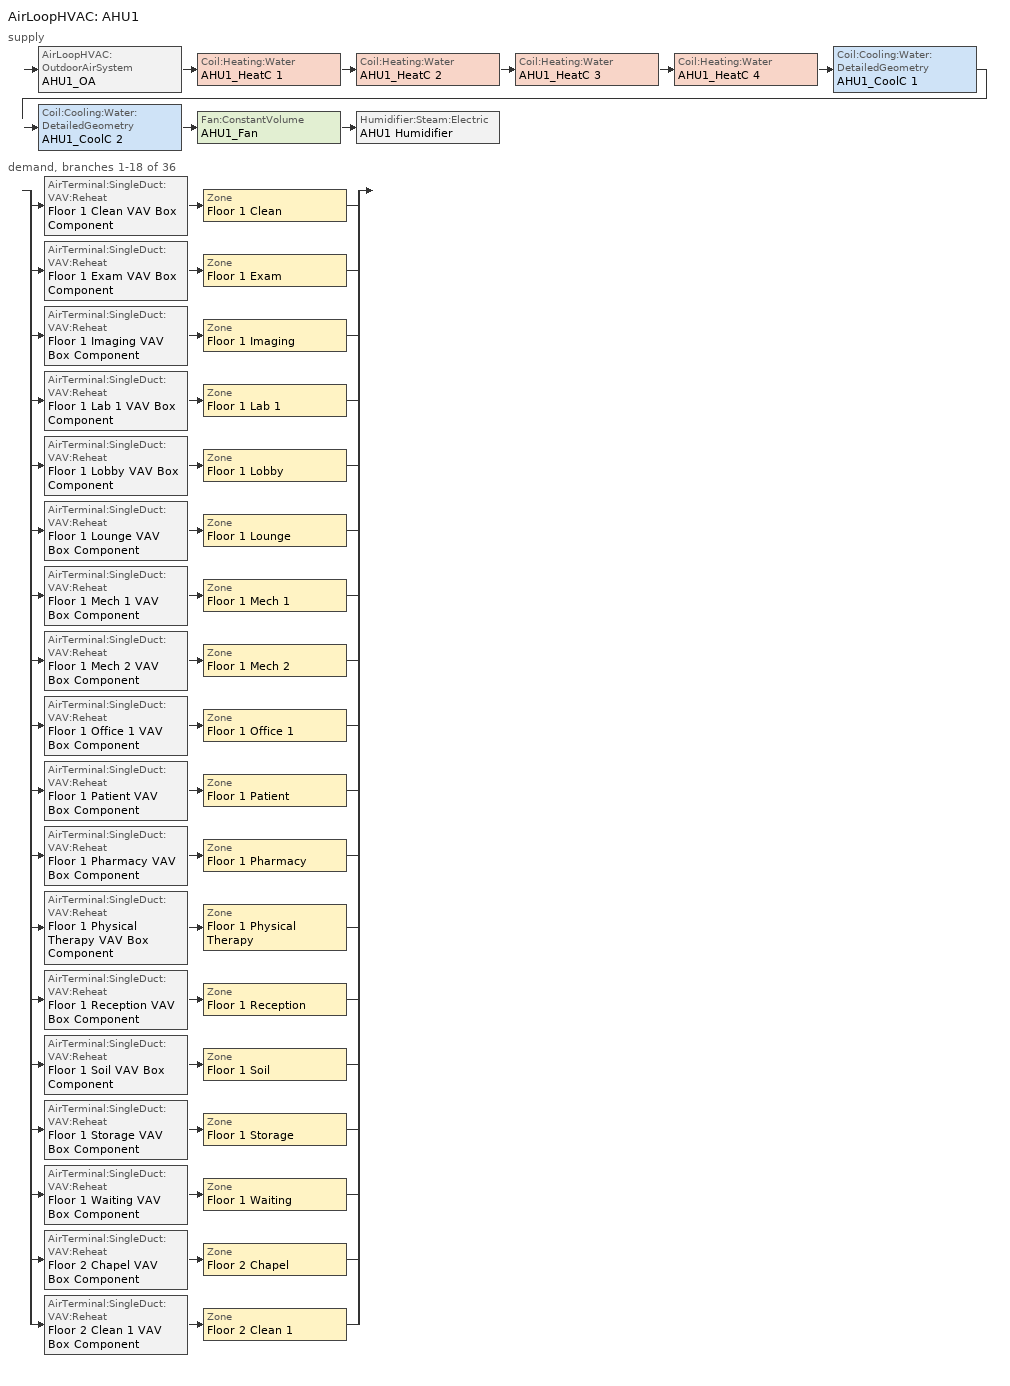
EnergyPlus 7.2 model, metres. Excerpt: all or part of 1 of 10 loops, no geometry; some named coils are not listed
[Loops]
AirLoopHVAC 'AHU1'
 supply: AirLoopHVAC:OutdoorAirSystem 'AHU1_OA' > Coil:Heating:Water 'AHU1_HeatC 1' > Coil:Heating:Water 'AHU1_HeatC 2' > Coil:Heating:Water 'AHU1_HeatC 3' > Coil:Heating:Water 'AHU1_HeatC 4' > Coil:Cooling:Water:DetailedGeometry 'AHU1_CoolC 1' > Coil:Cooling:Water:DetailedGeometry 'AHU1_CoolC 2' > Fan:ConstantVolume 'AHU1_Fan' > Humidifier:Steam:Electric 'AHU1 Humidifier'
 demand, branches 1-18 of 36: split
  | AirTerminal:SingleDuct:VAV:Reheat 'Floor 1 Clean VAV Box Component' > Zone 'Floor 1 Clean'
  | AirTerminal:SingleDuct:VAV:Reheat 'Floor 1 Exam VAV Box Component' > Zone 'Floor 1 Exam'
  | AirTerminal:SingleDuct:VAV:Reheat 'Floor 1 Imaging VAV Box Component' > Zone 'Floor 1 Imaging'
  | AirTerminal:SingleDuct:VAV:Reheat 'Floor 1 Lab 1 VAV Box Component' > Zone 'Floor 1 Lab 1'
  | AirTerminal:SingleDuct:VAV:Reheat 'Floor 1 Lobby VAV Box Component' > Zone 'Floor 1 Lobby'
  | AirTerminal:SingleDuct:VAV:Reheat 'Floor 1 Lounge VAV Box Component' > Zone 'Floor 1 Lounge'
  | AirTerminal:SingleDuct:VAV:Reheat 'Floor 1 Mech 1 VAV Box Component' > Zone 'Floor 1 Mech 1'
  | AirTerminal:SingleDuct:VAV:Reheat 'Floor 1 Mech 2 VAV Box Component' > Zone 'Floor 1 Mech 2'
  | AirTerminal:SingleDuct:VAV:Reheat 'Floor 1 Office 1 VAV Box Component' > Zone 'Floor 1 Office 1'
  | AirTerminal:SingleDuct:VAV:Reheat 'Floor 1 Patient VAV Box Component' > Zone 'Floor 1 Patient'
  | AirTerminal:SingleDuct:VAV:Reheat 'Floor 1 Pharmacy VAV Box Component' > Zone 'Floor 1 Pharmacy'
  | AirTerminal:SingleDuct:VAV:Reheat 'Floor 1 Physical Therapy VAV Box Component' > Zone 'Floor 1 Physical Therapy'
  | AirTerminal:SingleDuct:VAV:Reheat 'Floor 1 Reception VAV Box Component' > Zone 'Floor 1 Reception'
  | AirTerminal:SingleDuct:VAV:Reheat 'Floor 1 Soil VAV Box Component' > Zone 'Floor 1 Soil'
  | AirTerminal:SingleDuct:VAV:Reheat 'Floor 1 Storage VAV Box Component' > Zone 'Floor 1 Storage'
  | AirTerminal:SingleDuct:VAV:Reheat 'Floor 1 Waiting VAV Box Component' > Zone 'Floor 1 Waiting'
  | AirTerminal:SingleDuct:VAV:Reheat 'Floor 2 Chapel VAV Box Component' > Zone 'Floor 2 Chapel'
  | AirTerminal:SingleDuct:VAV:Reheat 'Floor 2 Clean 1 VAV Box Component' > Zone 'Floor 2 Clean 1'
[ComponentCost:LineItem]
Name | Line Item Type | Item | Cost per Each {$} | Quantity | Cost per Unit of Output Capacity {$/kW}
People:Floor 1 Clean | General | Floor 1 Clean | 1 | 2.3991
LIGHTING EQUIP:Floor 1 Clean | Lights | Floor 1 Clean |  |  | 1
ElectricEquipment:Floor 1 Clean:ElecPlug | General | Floor 1 Clean | 1 | 0.9601
Infiltration:Floor 1 Exam | General | Floor 1 Exam | 1 | 0
People:Floor 1 Exam | General | Floor 1 Exam | 1 | 13.1952
LIGHTING EQUIP:Floor 1 Exam | Lights | Floor 1 Exam |  |  | 1
ElectricEquipment:Floor 1 Exam:ElecPlug | General | Floor 1 Exam | 1 | 2.639
People:Floor 1 Imaging | General | Floor 1 Imaging | 1 | 7.5972
LIGHTING EQUIP:Floor 1 Imaging | Lights | Floor 1 Imaging |  |  | 1
ElectricEquipment:Floor 1 Imaging:ElecPlug | General | Floor 1 Imaging | 1 | 1.5194
ElectricEquipment:Floor 1 Imaging:ElecProcess | General | Floor 1 Imaging | 1 | 12.1598
People:Floor 1 Lab 1 | General | Floor 1 Lab 1 | 1 | 9.9964
LIGHTING EQUIP:Floor 1 Lab 1 | Lights | Floor 1 Lab 1 |  |  | 1
ElectricEquipment:Floor 1 Lab 1:ElecPlug | General | Floor 1 Lab 1 | 1 | 1.9993
ElectricEquipment:Floor 1 Lab 1:ElecProcess | General | Floor 1 Lab 1 | 1 | 5.9997
Infiltration:Floor 1 Lobby | General | Floor 1 Lobby | 1 | 0
People:Floor 1 Lobby | General | Floor 1 Lobby | 1 | 112.494
LIGHTING EQUIP:Floor 1 Lobby | Lights | Floor 1 Lobby |  |  | 1
ElectricEquipment:Floor 1 Lobby:ElecPlug | General | Floor 1 Lobby | 1 | 0.3763
People:Floor 1 Lounge | General | Floor 1 Lounge | 1 | 6.3977
LIGHTING EQUIP:Floor 1 Lounge | Lights | Floor 1 Lounge |  |  | 1
ElectricEquipment:Floor 1 Lounge:ElecPlug | General | Floor 1 Lounge | 1 | 0.1284
Infiltration:Floor 1 Mech 1 | General | Floor 1 Mech 1 | 1 | 0
LIGHTING EQUIP:Floor 1 Mech 1 | Lights | Floor 1 Mech 1 |  |  | 1
ElectricEquipment:Floor 1 Mech 1:ElecPlug | General | Floor 1 Mech 1 | 1 | 0.8127
Infiltration:Floor 1 Mech 2 | General | Floor 1 Mech 2 | 1 | 0
LIGHTING EQUIP:Floor 1 Mech 2 | Lights | Floor 1 Mech 2 |  |  | 1
ElectricEquipment:Floor 1 Mech 2:ElecPlug | General | Floor 1 Mech 2 | 1 | 1.0836
Infiltration:Floor 1 Office 1 | General | Floor 1 Office 1 | 1 | 0
People:Floor 1 Office 1 | General | Floor 1 Office 1 | 1 | 36.8866
LIGHTING EQUIP:Floor 1 Office 1 | Lights | Floor 1 Office 1 |  |  | 1
ElectricEquipment:Floor 1 Office 1:ElecPlug | General | Floor 1 Office 1 | 1 | 3.6887
Infiltration:Floor 1 Patient | General | Floor 1 Patient | 1 | 0
People:Floor 1 Patient | General | Floor 1 Patient | 1 | 8.9967
LIGHTING EQUIP:Floor 1 Patient | Lights | Floor 1 Patient |  |  | 1
ElectricEquipment:Floor 1 Patient:ElecPlug | General | Floor 1 Patient | 1 | 1.7993
People:Floor 1 Pharmacy | General | Floor 1 Pharmacy | 1 | 59.9782
LIGHTING EQUIP:Floor 1 Pharmacy | Lights | Floor 1 Pharmacy |  |  | 1
ElectricEquipment:Floor 1 Pharmacy:ElecPlug | General | Floor 1 Pharmacy | 1 | 5.9978
People:Floor 1 Physical Therapy | General | Floor 1 Physical Therapy | 1 | 49.1821
LIGHTING EQUIP:Floor 1 Physical Therapy | Lights | Floor 1 Physical Therapy |  |  | 1
ElectricEquipment:Floor 1 Physical Therapy:ElecPlug | General | Floor 1 Physical Therapy | 1 | 4.9182
Infiltration:Floor 1 Reception | General | Floor 1 Reception | 1 | 0
People:Floor 1 Reception | General | Floor 1 Reception | 1 | 16.7991
LIGHTING EQUIP:Floor 1 Reception | Lights | Floor 1 Reception |  |  | 1
ElectricEquipment:Floor 1 Reception:ElecPlug | General | Floor 1 Reception | 1 | 0.0562
People:Floor 1 Soil | General | Floor 1 Soil | 1 | 2.3991
LIGHTING EQUIP:Floor 1 Soil | Lights | Floor 1 Soil |  |  | 1
LIGHTING EQUIP:Floor 1 Storage | Lights | Floor 1 Storage |  |  | 1
ElectricEquipment:Floor 1 Storage:ElecPlug | General | Floor 1 Storage | 1 | 5.398
People:Floor 1 Waiting | General | Floor 1 Waiting | 1 | 45.5976
LIGHTING EQUIP:Floor 1 Waiting | Lights | Floor 1 Waiting |  |  | 1
ElectricEquipment:Floor 1 Waiting:ElecPlug | General | Floor 1 Waiting | 1 | 0.1525
Infiltration:Floor 2 Chapel | General | Floor 2 Chapel | 1 | 0
People:Floor 2 Chapel | General | Floor 2 Chapel | 1 | 10.1963
LIGHTING EQUIP:Floor 2 Chapel | Lights | Floor 2 Chapel |  |  | 1
ElectricEquipment:Floor 2 Chapel:ElecPlug | General | Floor 2 Chapel | 1 | 1.0196
People:Floor 2 Clean 1 | General | Floor 2 Clean 1 | 1 | 2.4141
LIGHTING EQUIP:Floor 2 Clean 1 | Lights | Floor 2 Clean 1 |  |  | 1
ElectricEquipment:Floor 2 Clean 1:ElecPlug | General | Floor 2 Clean 1 | 1 | 0.9661
[Sizing:Zone] Zone Cooling Design Supply Air Temperature Input Method=SupplyAirTemperature; Zone Cooling Design Supply Air Temperature {C}=14; Zone Heating Design Supply Air Temperature Input Method=SupplyAirTemperature; Zone Heating Design Supply Air Temperature {C}=40; Zone Cooling Design Supply Air Humidity Ratio {kgWater/kgDryAir}=0.0085; Zone Heating Design Supply Air Humidity Ratio {kgWater/kgDryAir}=0.008; Cooling Design Air Flow Method=DesignDayWithLimit; Cooling Minimum Air Flow Fraction=0; Heating Design Air Flow Method=DesignDay; Heating Design Air Flow Rate {m3/s}=0
Name | Design Specification Outdoor Air Object | Cooling Minimum Air Flow {m3/s}
Floor 1 Clean | SZ DSOA Floor 1 Clean | 0.151023
Floor 1 Exam | SZ DSOA Floor 1 Exam | 1.24594
Floor 1 Imaging | SZ DSOA Floor 1 Imaging | 0.71736
Floor 1 Lab 1 | SZ DSOA Floor 1 Lab 1 | 0.943895
Floor 1 Lobby | SZ DSOA Floor 1 Lobby | 1.12624
Floor 1 Lounge | SZ DSOA Floor 1 Lounge | 0.1556
Floor 1 Mech 1 | SZ DSOA Floor 1 Mech 1 | 1.3901
Floor 1 Mech 2 | SZ DSOA Floor 1 Mech 2 | 1.85347
Floor 1 Office 1 | SZ DSOA Floor 1 Office 1 | 0.897129
Floor 1 Patient | SZ DSOA Floor 1 Patient | 0.858086
Floor 1 Pharmacy | SZ DSOA Floor 1 Pharmacy | 1.9736
Floor 1 Physical Therapy | SZ DSOA Floor 1 Physical Therapy | 2.32198
Floor 1 Reception | SZ DSOA Floor 1 Reception | 0.168185
Floor 1 Soil | SZ DSOA Floor 1 Soil | 0.377558
Floor 1 Storage | SZ DSOA Floor 1 Storage | 0.926733
Floor 1 Waiting | SZ DSOA Floor 1 Waiting | 0.456502
Floor 2 Chapel | SZ DSOA Floor 2 Chapel | 0.247987
Floor 2 Clean 1 | SZ DSOA Floor 2 Clean 1 | 0.151967
[DesignSpecification:OutdoorAir] Outdoor Air Method=Flow/Zone; Outdoor Air Flow per Person {m3/s-person}=0; Outdoor Air Flow per Zone Floor Area {m3/s-m2}=0
Name | Outdoor Air Flow per Zone {m3/s} | Outdoor Air Flow Air Changes per Hour {1/hr}
SZ DSOA Floor 1 Clean | 0.0192629
Floor 1 Clean VAV Box OA Design Spec | 0.0193 | 0
SZ DSOA Floor 1 Exam | 0.105946
Floor 1 Exam VAV Box OA Design Spec | 0.1059 | 0
SZ DSOA Floor 1 Imaging | 0.0609993
Floor 1 Imaging VAV Box OA Design Spec | 0.061 | 0
SZ DSOA Floor 1 Lab 1 | 0.0802623
Floor 1 Lab 1 VAV Box OA Design Spec | 0.0803 | 0
SZ DSOA Floor 1 Lobby | 0.371744
Floor 1 Lobby VAV Box OA Design Spec | 0.3717 | 0
SZ DSOA Floor 1 Lounge | 0.0513679
Floor 1 Lounge VAV Box OA Design Spec | 0.0514 | 0
SZ DSOA Floor 1 Mech 1 | 0.459034
Floor 1 Mech 1 VAV Box OA Design Spec | 0.459 | 0
SZ DSOA Floor 1 Mech 2 | 0.612045
Floor 1 Mech 2 VAV Box OA Design Spec | 0.612 | 0
SZ DSOA Floor 1 Office 1 | 0.296168
Floor 1 Office 1 VAV Box OA Design Spec | 0.2962 | 0
SZ DSOA Floor 1 Patient | 0.283168
Floor 1 Patient VAV Box OA Design Spec | 0.2832 | 0
SZ DSOA Floor 1 Pharmacy | 0.651029
Floor 1 Pharmacy VAV Box OA Design Spec | 0.651 | 0
SZ DSOA Floor 1 Physical Therapy | 0.60364
Floor 1 Physical Therapy VAV Box OA Design Spec | 0.6036 | 0
SZ DSOA Floor 1 Reception | 0.0555137
Floor 1 Reception VAV Box OA Design Spec | 0.0555 | 0
SZ DSOA Floor 1 Soil | 0.377558
Floor 1 Soil VAV Box OA Design Spec | 0.3776 | 0
SZ DSOA Floor 1 Storage | 0.306023
Floor 1 Storage VAV Box OA Design Spec | 0.306 | 0
SZ DSOA Floor 1 Waiting | 0.15068
Floor 1 Waiting VAV Box OA Design Spec | 0.1507 | 0
SZ DSOA Floor 2 Chapel | 0.0818675
Floor 2 Chapel VAV Box OA Design Spec | 0.0819 | 0
SZ DSOA Floor 2 Clean 1 | 0.0193833
Floor 2 Clean 1 VAV Box OA Design Spec | 0.0194 | 0
[ZoneControl:Thermostat] Control Type Schedule=Dual Zone Control Type Sched
Name | Zone or ZoneList | Control 1
Floor 1 Clean Thermostat | Floor 1 Clean | Floor 1 Clean DualSPSched
Floor 1 Exam Thermostat | Floor 1 Exam | Floor 1 Exam DualSPSched
Floor 1 Imaging Thermostat | Floor 1 Imaging | Floor 1 Imaging DualSPSched
Floor 1 Lab 1 Thermostat | Floor 1 Lab 1 | Floor 1 Lab 1 DualSPSched
Floor 1 Lobby Thermostat | Floor 1 Lobby | Floor 1 Lobby DualSPSched
Floor 1 Lounge Thermostat | Floor 1 Lounge | Floor 1 Lounge DualSPSched
Floor 1 Mech 1 Thermostat | Floor 1 Mech 1 | Floor 1 Mech 1 DualSPSched
Floor 1 Mech 2 Thermostat | Floor 1 Mech 2 | Floor 1 Mech 2 DualSPSched
Floor 1 Office 1 Thermostat | Floor 1 Office 1 | Floor 1 Office 1 DualSPSched
Floor 1 Patient Thermostat | Floor 1 Patient | Floor 1 Patient DualSPSched
Floor 1 Pharmacy Thermostat | Floor 1 Pharmacy | Floor 1 Pharmacy DualSPSched
Floor 1 Physical Therapy Thermostat | Floor 1 Physical Therapy | Floor 1 Physical Therapy DualSPSched
Floor 1 Reception Thermostat | Floor 1 Reception | Floor 1 Reception DualSPSched
Floor 1 Soil Thermostat | Floor 1 Soil | Floor 1 Soil DualSPSched
Floor 1 Storage Thermostat | Floor 1 Storage | Floor 1 Storage DualSPSched
Floor 1 Waiting Thermostat | Floor 1 Waiting | Floor 1 Waiting DualSPSched
Floor 2 Chapel Thermostat | Floor 2 Chapel | Floor 2 Chapel DualSPSched
Floor 2 Clean 1 Thermostat | Floor 2 Clean 1 | Floor 2 Clean 1 DualSPSched
[ThermostatSetpoint:DualSetpoint]
Name | Heating Setpoint Temperature Schedule | Cooling Setpoint Temperature Schedule
Floor 1 Clean DualSPSched; Floor 1 Imaging DualSPSched; Floor 1 Lab 1 DualSPSched; Floor 1 Lobby DualSPSched; Floor 1 Lounge DualSPSched; Floor 1 Patient DualSPSched; Floor 1 Pharmacy DualSPSched; Floor 1 Reception DualSPSched; Floor 1 Soil DualSPSched; Floor 1 Waiting DualSPSched; Floor 2 Clean 1 DualSPSched | HEATING_TSTAT_24_7 | COOLING_TSTAT_24_7
Floor 1 Exam DualSPSched; Floor 1 Mech 1 DualSPSched; Floor 1 Mech 2 DualSPSched; Floor 1 Office 1 DualSPSched; Floor 1 Physical Therapy DualSPSched; Floor 1 Storage DualSPSched; Floor 2 Chapel DualSPSched | HEATING_TSTAT_OFFICE | COOLING_TSTAT_OFFICE
[Zone equipment]
Floor 1 Clean: Floor 1 Clean VAV Box Component
Floor 1 Exam: Floor 1 Exam VAV Box Component
Floor 1 Imaging: Floor 1 Imaging VAV Box Component
Floor 1 Lab 1: Floor 1 Lab 1 VAV Box Component
Floor 1 Lobby: Floor 1 Lobby VAV Box Component
Floor 1 Lounge: Floor 1 Lounge VAV Box Component
Floor 1 Mech 1: Floor 1 Mech 1 VAV Box Component
Floor 1 Mech 2: Floor 1 Mech 2 VAV Box Component
Floor 1 Office 1: Floor 1 Office 1 VAV Box Component
Floor 1 Patient: Floor 1 Patient VAV Box Component
Floor 1 Pharmacy: Floor 1 Pharmacy VAV Box Component
Floor 1 Physical Therapy: Floor 1 Physical Therapy VAV Box Component
Floor 1 Reception: Floor 1 Reception VAV Box Component
Floor 1 Soil: Floor 1 Soil VAV Box Component, Floor 1 Soil Exhaust Fan 1
Floor 1 Storage: Floor 1 Storage VAV Box Component
Floor 1 Waiting: Floor 1 Waiting VAV Box Component
Floor 2 Chapel: Floor 2 Chapel VAV Box Component
Floor 2 Clean 1: Floor 2 Clean 1 VAV Box Component
[AirTerminal:SingleDuct:VAV:Reheat] Availability Schedule=ALWAYS_ON; Maximum Air Flow Rate {m3/s}=AUTOSIZE; Zone Minimum Air Flow Input Method=Constant; Constant Minimum Air Flow Fraction=1; Maximum Hot Water or Steam Flow Rate {m3/s}=AUTOSIZE; Minimum Hot Water or Steam Flow Rate {m3/s}=0; Convergence Tolerance=0.001; Damper Heating Action=Reverse; Maximum Flow per Zone Floor Area During Reheat {m3/s-m2}=AUTOCALCULATE; Maximum Flow Fraction During Reheat=AUTOCALCULATE
Name | Reheat Coil | Design Specification Outdoor Air Object
Floor 1 Clean VAV Box Component | Floor 1 Clean VAV Box Reheat Coil | Floor 1 Clean VAV Box OA Design Spec
Floor 1 Exam VAV Box Component | Floor 1 Exam VAV Box Reheat Coil | Floor 1 Exam VAV Box OA Design Spec
Floor 1 Imaging VAV Box Component | Floor 1 Imaging VAV Box Reheat Coil | Floor 1 Imaging VAV Box OA Design Spec
Floor 1 Lab 1 VAV Box Component | Floor 1 Lab 1 VAV Box Reheat Coil | Floor 1 Lab 1 VAV Box OA Design Spec
Floor 1 Lobby VAV Box Component | Floor 1 Lobby VAV Box Reheat Coil | Floor 1 Lobby VAV Box OA Design Spec
Floor 1 Lounge VAV Box Component | Floor 1 Lounge VAV Box Reheat Coil | Floor 1 Lounge VAV Box OA Design Spec
Floor 1 Mech 1 VAV Box Component | Floor 1 Mech 1 VAV Box Reheat Coil | Floor 1 Mech 1 VAV Box OA Design Spec
Floor 1 Mech 2 VAV Box Component | Floor 1 Mech 2 VAV Box Reheat Coil | Floor 1 Mech 2 VAV Box OA Design Spec
Floor 1 Office 1 VAV Box Component | Floor 1 Office 1 VAV Box Reheat Coil | Floor 1 Office 1 VAV Box OA Design Spec
Floor 1 Patient VAV Box Component | Floor 1 Patient VAV Box Reheat Coil | Floor 1 Patient VAV Box OA Design Spec
Floor 1 Pharmacy VAV Box Component | Floor 1 Pharmacy VAV Box Reheat Coil | Floor 1 Pharmacy VAV Box OA Design Spec
Floor 1 Physical Therapy VAV Box Component | Floor 1 Physical Therapy VAV Box Reheat Coil | Floor 1 Physical Therapy VAV Box OA Design Spec
Floor 1 Reception VAV Box Component | Floor 1 Reception VAV Box Reheat Coil | Floor 1 Reception VAV Box OA Design Spec
Floor 1 Soil VAV Box Component | Floor 1 Soil VAV Box Reheat Coil | Floor 1 Soil VAV Box OA Design Spec
Floor 1 Storage VAV Box Component | Floor 1 Storage VAV Box Reheat Coil | Floor 1 Storage VAV Box OA Design Spec
Floor 1 Waiting VAV Box Component | Floor 1 Waiting VAV Box Reheat Coil | Floor 1 Waiting VAV Box OA Design Spec
Floor 2 Chapel VAV Box Component | Floor 2 Chapel VAV Box Reheat Coil | Floor 2 Chapel VAV Box OA Design Spec
Floor 2 Clean 1 VAV Box Component | Floor 2 Clean 1 VAV Box Reheat Coil | Floor 2 Clean 1 VAV Box OA Design Spec
[Coil:Heating:Water] Availability Schedule=ALWAYS_ON; U-Factor Times Area Value {W/K}=AUTOSIZE; Maximum Water Flow Rate {m3/s}=AUTOSIZE; Performance Input Method=UFactorTimesAreaAndDesignWaterFlowRate; Rated Capacity {W}=AUTOSIZE; Rated Inlet Water Temperature {C}=82.2; Rated Inlet Air Temperature {C}=16.6; Rated Outlet Water Temperature {C}=71.1; Rated Outlet Air Temperature {C}=32.2
AHU1_HeatC 1; AHU1_HeatC 2; AHU1_HeatC 3; AHU1_HeatC 4
[Fan:ZoneExhaust]
Floor 1 Soil Exhaust Fan 1: Availability Schedule=Hours_of_operation; Fan Efficiency=0.5; Pressure Rise {Pa}=187; Maximum Flow Rate {m3/s}=0.3776
[AirLoopHVAC]
AHU1: Design Supply Air Flow Rate {m3/s}=AUTOSIZE
[Controller:WaterCoil] Actuator Variable=Flow; Maximum Actuated Flow {m3/s}=AUTOSIZE; Minimum Actuated Flow {m3/s}=0
Name | Control Variable | Action | Controller Convergence Tolerance {deltaC}
AHU1_HeatC 1_Controller; AHU1_HeatC 2_Controller; AHU1_HeatC 3_Controller; AHU1_HeatC 4_Controller | Temperature | Normal | 0.0001
AHU1_CoolC 1_Controller; AHU1_CoolC 2_Controller | TemperatureAndHumidityRatio | Reverse
[SetpointManager:MixedAir] Control Variable=Temperature
Name | Setpoint Node or NodeList
AHU1_HeatC 1 SAT Manager | AHU1_HeatC 1-AHU1_HeatC 2Node
AHU1_HeatC 2 SAT Manager | AHU1_HeatC 2-AHU1_HeatC 3Node
AHU1_HeatC 3 SAT Manager | AHU1_HeatC 3-AHU1_HeatC 4Node
AHU1_HeatC 4 SAT Manager | AHU1_HeatC 4-AHU1_CoolC 1Node
AHU1_CoolC 1 SAT Manager | AHU1_CoolC 1-AHU1_CoolC 2Node
AHU1_OAMixed Air Temp Manager | AHU1_OA-AHU1_HeatC 1Node
[SetpointManager:SingleZone:Humidity:Maximum]
Name | Setpoint Node or NodeList
AHU1_CoolC 1 HUMRAT setpoint | AHU1_CoolC 1-AHU1_CoolC 2Node
AHU1_CoolC 2 HUMRAT setpoint | AHU1_CoolC 2-AHU1_FanNode
[SetpointManager:SingleZone:Humidity:Minimum]
AHU1 Humidifier HUMRAT setpoint: Setpoint Node or NodeList=AHU1 Supply Equipment Outlet Node
[Sizing:System]
AHU1: Type of Load to Size On=Sensible; Design Outdoor Air Flow Rate {m3/s}=AUTOSIZE; Minimum System Air Flow Ratio=1; Preheat Design Temperature {C}=7; Preheat Design Humidity Ratio {kgWater/kgDryAir}=0.008; Precool Design Temperature {C}=11.1; Precool Design Humidity Ratio {kgWater/kgDryAir}=0.008; Central Cooling Design Supply Air Temperature {C}=11.1; Central Heating Design Supply Air Temperature {C}=11.1; Sizing Option=NonCoincident; 100% Outdoor Air in Cooling=No; 100% Outdoor Air in Heating=No; Central Cooling Design Supply Air Humidity Ratio {kgWater/kgDryAir}=0.0085; Central Heating Design Supply Air Humidity Ratio {kgWater/kgDryAir}=0.008; Cooling Design Air Flow Method=DesignDay; Cooling Design Air Flow Rate {m3/s}=0; Heating Design Air Flow Method=DesignDay; Heating Design Air Flow Rate {m3/s}=0
[Controller:OutdoorAir]
AHU1_OA_Controller: Minimum Outdoor Air Flow Rate {m3/s}=AUTOSIZE; Maximum Outdoor Air Flow Rate {m3/s}=AUTOSIZE; Economizer Control Type=DifferentialEnthalpy; Economizer Control Action Type=ModulateFlow; Economizer Maximum Limit Dry-Bulb Temperature {C}=28; Economizer Maximum Limit Enthalpy {J/kg}=64000; Economizer Minimum Limit Dry-Bulb Temperature {C}=-100; Lockout Type=NoLockout; Minimum Limit Type=FixedMinimum; Minimum Outdoor Air Schedule=MinOA_MotorizedDamper_Sched; Minimum Fraction of Outdoor Air Schedule=AHU1_OAMinOAFracSchedule; Time of Day Economizer Control Schedule=No; Heat Recovery Bypass Control Type=BypassWhenOAFlowGreaterThanMinimum
[Coil:Cooling:Water:DetailedGeometry] Availability Schedule=ALWAYS_ON; Maximum Water Flow Rate {m3/s}=AUTOSIZE; Tube Outside Surface Area {m2}=AUTOSIZE; Total Tube Inside Area {m2}=AUTOSIZE; Fin Surface Area {m2}=AUTOSIZE; Minimum Airflow Area {m2}=AUTOSIZE; Coil Depth {m}=AUTOSIZE; Fin Diameter {m}=AUTOSIZE; Fin Thickness {m}=0.0015; Tube Inside Diameter {m}=0.01445; Tube Outside Diameter {m}=0.0159; Tube Thermal Conductivity {W/m-K}=386; Fin Thermal Conductivity {W/m-K}=204; Fin Spacing {m}=0.0018; Tube Depth Spacing {m}=0.026; Number of Tube Rows=6; Number of Tubes per Row=AUTOSIZE
AHU1_CoolC 1; AHU1_CoolC 2
[Fan:ConstantVolume]
AHU1_Fan: Availability Schedule=HVACOperationSchd; Fan Efficiency=0.748; Pressure Rise {Pa}=2421; Maximum Flow Rate {m3/s}=AUTOSIZE; Motor Efficiency=0.954; Motor In Airstream Fraction=1
[Humidifier:Steam:Electric]
AHU1 Humidifier: Availability Schedule=ALWAYS_ON; Rated Capacity {m3/s}=0.0001813; Rated Power {W}=536374; Rated Fan Power {W}=0; Standby Power {W}=0
[EnergyManagementSystem:Sensor]
Name | Output:Variable or Output:Meter Index Key | Output:Variable or Output:Meter
Flr_1_Clean_Load | Floor 1 Clean | Zone/Sys Sensible Load Predicted
Flr_1_Exam_Load | Floor 1 Exam | Zone/Sys Sensible Load Predicted
Flr_1_Image_Load | Floor 1 Imaging | Zone/Sys Sensible Load Predicted
Flr_1_Lab_1_Load | Floor 1 Lab 1 | Zone/Sys Sensible Load Predicted
Flr_1_Lobby_Load | Floor 1 Lobby | Zone/Sys Sensible Load Predicted
Flr_1_Lounge_Load | Floor 1 Lounge | Zone/Sys Sensible Load Predicted
Flr_1_Mech_1_Load | Floor 1 Mech 1 | Zone/Sys Sensible Load Predicted
Flr_1_Mech_2_Load | Floor 1 Mech 2 | Zone/Sys Sensible Load Predicted
Flr_1_Off_1_Load | Floor 1 Office 1 | Zone/Sys Sensible Load Predicted
Flr_1_Pat_Load | Floor 1 Patient | Zone/Sys Sensible Load Predicted
Flr_1_Pharm_Load | Floor 1 Pharmacy | Zone/Sys Sensible Load Predicted
Flr_1_PT_Load | Floor 1 Physical Therapy | Zone/Sys Sensible Load Predicted
Flr_1_Recep_Load | Floor 1 Reception | Zone/Sys Sensible Load Predicted
Flr_1_Soil_Load | Floor 1 Soil | Zone/Sys Sensible Load Predicted
Flr_1_Stor_Load | Floor 1 Storage | Zone/Sys Sensible Load Predicted
Flr_1_Waiting_Load | Floor 1 Waiting | Zone/Sys Sensible Load Predicted
Flr_2_Chapel_Load | Floor 2 Chapel | Zone/Sys Sensible Load Predicted
Flr_2_Clean_1_Load | Floor 2 Clean 1 | Zone/Sys Sensible Load Predicted
Flr_1_Clean_Temp | Floor 1 Clean | Zone/Sys Thermostat Heating Setpoint
Flr_1_Exam_Temp | Floor 1 Exam | Zone/Sys Thermostat Heating Setpoint
Flr_1_Image_Temp | Floor 1 Imaging | Zone/Sys Thermostat Heating Setpoint
Flr_1_Lab_1_Temp | Floor 1 Lab 1 | Zone/Sys Thermostat Heating Setpoint
Flr_1_Lobby_Temp | Floor 1 Lobby | Zone/Sys Thermostat Heating Setpoint
Flr_1_Lounge_Temp | Floor 1 Lounge | Zone/Sys Thermostat Heating Setpoint
Flr_1_Mech_1_Temp | Floor 1 Mech 1 | Zone/Sys Thermostat Heating Setpoint
Flr_1_Mech_2_Temp | Floor 1 Mech 2 | Zone/Sys Thermostat Heating Setpoint
Flr_1_Off_1_Temp | Floor 1 Office 1 | Zone/Sys Thermostat Heating Setpoint
Flr_1_Pat_Temp | Floor 1 Patient | Zone/Sys Thermostat Heating Setpoint
Flr_1_Pharm_Temp | Floor 1 Pharmacy | Zone/Sys Thermostat Heating Setpoint
Flr_1_PT_Temp | Floor 1 Physical Therapy | Zone/Sys Thermostat Heating Setpoint
Flr_1_Recep_Temp | Floor 1 Reception | Zone/Sys Thermostat Heating Setpoint
Flr_1_Soil_Temp | Floor 1 Soil | Zone/Sys Thermostat Heating Setpoint
Flr_1_Stor_Temp | Floor 1 Storage | Zone/Sys Thermostat Heating Setpoint
Flr_1_Waiting_Temp | Floor 1 Waiting | Zone/Sys Thermostat Heating Setpoint
Flr_2_Chapel_Temp | Floor 2 Chapel | Zone/Sys Thermostat Heating Setpoint
Flr_2_Clean_1_Temp | Floor 2 Clean 1 | Zone/Sys Thermostat Heating Setpoint
Flr_1_Clean_Coil_Energy | Floor 1 Clean VAV Box Reheat Coil | Total Water Heating Coil Energy
Flr_1_Exam_Coil_Energy | Floor 1 Exam VAV Box Reheat Coil | Total Water Heating Coil Energy
Flr_1_Image_Coil_Energy | Floor 1 Imaging VAV Box Reheat Coil | Total Water Heating Coil Energy
Flr_1_Lab_1_Coil_Energy | Floor 1 Lab 1 VAV Box Reheat Coil | Total Water Heating Coil Energy
Flr_1_Lobby_Coil_Energy | Floor 1 Lobby VAV Box Reheat Coil | Total Water Heating Coil Energy
Flr_1_Lounge_Coil_Energy | Floor 1 Lounge VAV Box Reheat Coil | Total Water Heating Coil Energy
Flr_1_Mech_1_Coil_Energy | Floor 1 Mech 1 VAV Box Reheat Coil | Total Water Heating Coil Energy
Flr_1_Mech_2_Coil_Energy | Floor 1 Mech 2 VAV Box Reheat Coil | Total Water Heating Coil Energy
Flr_1_Off_1_Coil_Energy | Floor 1 Office 1 VAV Box Reheat Coil | Total Water Heating Coil Energy
Flr_1_Pat_Coil_Energy | Floor 1 Patient VAV Box Reheat Coil | Total Water Heating Coil Energy
Flr_1_Pharm_Coil_Energy | Floor 1 Pharmacy VAV Box Reheat Coil | Total Water Heating Coil Energy
Flr_1_PT_Coil_Energy | Floor 1 Physical Therapy VAV Box Reheat Coil | Total Water Heating Coil Energy
Flr_1_Recep_Coil_Energy | Floor 1 Reception VAV Box Reheat Coil | Total Water Heating Coil Energy
Flr_1_Soil_Coil_Energy | Floor 1 Soil VAV Box Reheat Coil | Total Water Heating Coil Energy
Flr_1_Stor_Coil_Energy | Floor 1 Storage VAV Box Reheat Coil | Total Water Heating Coil Energy
Flr_1_Waiting_Coil_Energy | Floor 1 Waiting VAV Box Reheat Coil | Total Water Heating Coil Energy
Flr_2_Chapel_Coil_Energy | Floor 2 Chapel VAV Box Reheat Coil | Total Water Heating Coil Energy
Flr_2_Clean_1_Coil_Energy | Floor 2 Clean 1 VAV Box Reheat Coil | Total Water Heating Coil Energy
AHU_1_HCoil1_Energy | AHU1_HeatC 1 | Total Water Heating Coil Energy
AHU_1_HCoil2_Energy | AHU1_HeatC 2 | Total Water Heating Coil Energy
AHU_1_CCoil_Energy | AHU1_CoolC 1 | Total Water Cooling Coil Energy
Flr_1_Clean_Coil_Inlet_Air_Temp | Floor 1 Clean VAV Box Inlet Node Name | System Node Temp
Flr_1_Exam_Coil_Inlet_Air_Temp | Floor 1 Exam VAV Box Inlet Node Name | System Node Temp
Flr_1_Image_Coil_Inlet_Air_Temp | Floor 1 Imaging VAV Box Inlet Node Name | System Node Temp
Flr_1_Lab_1_Coil_Inlet_Air_Temp | Floor 1 Lab 1 VAV Box Inlet Node Name | System Node Temp
Flr_1_Lobby_Coil_Inlet_Air_Temp | Floor 1 Lobby VAV Box Inlet Node Name | System Node Temp
Flr_1_Lounge_Coil_Inlet_Air_Temp | Floor 1 Lounge VAV Box Inlet Node Name | System Node Temp
Flr_1_Mech_1_Coil_Inlet_Air_Temp | Floor 1 Mech 1 VAV Box Inlet Node Name | System Node Temp
Flr_1_Mech_2_Coil_Inlet_Air_Temp | Floor 1 Mech 2 VAV Box Inlet Node Name | System Node Temp
Flr_1_Off_1_Coil_Inlet_Air_Temp | Floor 1 Office 1 VAV Box Inlet Node Name | System Node Temp
Flr_1_Pat_Coil_Inlet_Air_Temp | Floor 1 Patient VAV Box Inlet Node Name | System Node Temp
Flr_1_Pharm_Coil_Inlet_Air_Temp | Floor 1 Pharmacy VAV Box Inlet Node Name | System Node Temp
Flr_1_PT_Coil_Inlet_Air_Temp | Floor 1 Physical Therapy VAV Box Inlet Node Name | System Node Temp
Flr_1_Recep_Coil_Inlet_Air_Temp | Floor 1 Reception VAV Box Inlet Node Name | System Node Temp
Flr_1_Soil_Coil_Inlet_Air_Temp | Floor 1 Soil VAV Box Inlet Node Name | System Node Temp
Flr_1_Stor_Coil_Inlet_Air_Temp | Floor 1 Storage VAV Box Inlet Node Name | System Node Temp
Flr_1_Waiting_Coil_Inlet_Air_Temp | Floor 1 Waiting VAV Box Inlet Node Name | System Node Temp
Flr_2_Chapel_Coil_Inlet_Air_Temp | Floor 2 Chapel VAV Box Inlet Node Name | System Node Temp
Flr_2_Clean_1_Coil_Inlet_Air_Temp | Floor 2 Clean 1 VAV Box Inlet Node Name | System Node Temp
Flr_1_Clean_Coil_Outlet_Air_Temp | Floor 1 Clean VAV Box Outlet Node Name | System Node Temp
Flr_1_Exam_Coil_Outlet_Air_Temp | Floor 1 Exam VAV Box Outlet Node Name | System Node Temp
Flr_1_Image_Coil_Outlet_Air_Temp | Floor 1 Imaging VAV Box Outlet Node Name | System Node Temp
Flr_1_Lab_1_Coil_Outlet_Air_Temp | Floor 1 Lab 1 VAV Box Outlet Node Name | System Node Temp
Flr_1_Lobby_Coil_Outlet_Air_Temp | Floor 1 Lobby VAV Box Outlet Node Name | System Node Temp
Flr_1_Lounge_Coil_Outlet_Air_Temp | Floor 1 Lounge VAV Box Outlet Node Name | System Node Temp
Flr_1_Mech_1_Coil_Outlet_Air_Temp | Floor 1 Mech 1 VAV Box Outlet Node Name | System Node Temp
Flr_1_Mech_2_Coil_Outlet_Air_Temp | Floor 1 Mech 2 VAV Box Outlet Node Name | System Node Temp
Flr_1_Off_1_Coil_Outlet_Air_Temp | Floor 1 Office 1 VAV Box Outlet Node Name | System Node Temp
Flr_1_Pat_Coil_Outlet_Air_Temp | Floor 1 Patient VAV Box Outlet Node Name | System Node Temp
Flr_1_Pharm_Coil_Outlet_Air_Temp | Floor 1 Pharmacy VAV Box Outlet Node Name | System Node Temp
Flr_1_PT_Coil_Outlet_Air_Temp | Floor 1 Physical Therapy VAV Box Outlet Node Name | System Node Temp
Flr_1_Recep_Coil_Outlet_Air_Temp | Floor 1 Reception VAV Box Outlet Node Name | System Node Temp
Flr_1_Soil_Coil_Outlet_Air_Temp | Floor 1 Soil VAV Box Outlet Node Name | System Node Temp
Flr_1_Stor_Coil_Outlet_Air_Temp | Floor 1 Storage VAV Box Outlet Node Name | System Node Temp
Flr_1_Waiting_Coil_Outlet_Air_Temp | Floor 1 Waiting VAV Box Outlet Node Name | System Node Temp
Flr_2_Chapel_Coil_Outlet_Air_Temp | Floor 2 Chapel VAV Box Outlet Node Name | System Node Temp
Flr_2_Clean_1_Coil_Outlet_Air_Temp | Floor 2 Clean 1 VAV Box Outlet Node Name | System Node Temp
AHU_1_CoolC_Inlet_Node_Temp | AHU1_HeatC 4-AHU1_CoolC 1Node | System Node Temp
[EnergyManagementSystem:Program]
Flr_1_Off3_P1_Coil_Reheat_Energy_Program: IF (AHU_2_CCoil_Energy > 0 && AHU_2_HCoil1_Energy > 0); SET AHU_2_Problem = AHU_2_Problem + 1; ELSEIF (Flr_1_Off3_P1_Load <= 0); SET Flr_1_Off3_P1_RE = Flr_1_Off3_P1_RE + Flr_1_Off3_P1_Coil_Energy; ELSEIF (AHU_2_HCoil1_Energy > 0 && AHU_2_CCoil_Energy == 0); SET Flr_1_Off3_P1_Heat = Flr_1_Off3_P1_Heat + Flr_1_Off3_P1_Coil_Energy; ELSEIF (AHU_2_CCoil_Energy > 0 && AHU_2_HCoil1_Energy == 0); SET Flr_1_Off3_P1_DT1 = Flr_1_Off3_P1_Coil_Outlet_Air_Temp - Flr_1_Off3_P1_Coil_Inlet_Air_Temp; SET Flr_1_Off3_P1_DT2 = @Max (AHU_2_CoolC_Inlet_Node_Temp - AHU_2_Fan_Out) 0; SET Flr_1_Off3_P1_Ratio = @Min (Flr_1_Off3_P1_DT2 / Flr_1_Off3_P1_DT1) 1; SET Flr_1_Off3_P1_RE = Flr_1_Off3_P1_RE + (Flr_1_Off3_P1_Ratio * Flr_1_Off3_P1_Coil_Energy); SET Flr_1_Off3_P1_Heat = Flr_1_Off3_P1_Heat + ((1-Flr_1_Off3_P1_Ratio) * Flr_1_Off3_P1_Coil_Energy); ELSEIF (AHU_2_CCoil_Energy == 0 && AHU_2_HCoil1_Energy == 0); SET AHU_2_Economize = AHU_2_Economize + 1; SET Flr_1_Off3_P1_Heat = Flr_1_Off3_P1_Heat + Flr_1_Off3_P1_Coil_Energy; ENDIF
Flr_1_Off3_P2_Coil_Reheat_Energy_Program: IF (AHU_2_CCoil_Energy > 0 && AHU_2_HCoil1_Energy > 0); SET AHU_2_Problem = AHU_2_Problem + 1; ELSEIF (Flr_1_Off3_P2_Load <= 0); SET Flr_1_Off3_P2_RE = Flr_1_Off3_P2_RE + Flr_1_Off3_P2_Coil_Energy; ELSEIF (AHU_2_HCoil1_Energy > 0 && AHU_2_CCoil_Energy == 0); SET Flr_1_Off3_P2_Heat = Flr_1_Off3_P2_Heat + Flr_1_Off3_P2_Coil_Energy; ELSEIF (AHU_2_CCoil_Energy > 0 && AHU_2_HCoil1_Energy == 0); SET Flr_1_Off3_P2_DT1 = Flr_1_Off3_P2_Coil_Outlet_Air_Temp - Flr_1_Off3_P2_Coil_Inlet_Air_Temp; SET Flr_1_Off3_P2_DT2 = @Max (AHU_2_CoolC_Inlet_Node_Temp - AHU_2_Fan_Out) 0; SET Flr_1_Off3_P2_Ratio = @Min (Flr_1_Off3_P2_DT2 / Flr_1_Off3_P2_DT1) 1; SET Flr_1_Off3_P2_RE = Flr_1_Off3_P2_RE + (Flr_1_Off3_P2_Ratio * Flr_1_Off3_P2_Coil_Energy); SET Flr_1_Off3_P2_Heat = Flr_1_Off3_P2_Heat + ((1-Flr_1_Off3_P2_Ratio) * Flr_1_Off3_P2_Coil_Energy); ELSEIF (AHU_2_CCoil_Energy == 0 && AHU_2_HCoil1_Energy == 0); SET AHU_2_Economize = AHU_2_Economize + 1; SET Flr_1_Off3_P2_Heat = Flr_1_Off3_P2_Heat + Flr_1_Off3_P2_Coil_Energy; ENDIF
Flr_1_Off3_P3_Coil_Reheat_Energy_Program: IF (AHU_2_CCoil_Energy > 0 && AHU_2_HCoil1_Energy > 0); SET AHU_2_Problem = AHU_2_Problem + 1; ELSEIF (Flr_1_Off3_P3_Load <= 0); SET Flr_1_Off3_P3_RE = Flr_1_Off3_P3_RE + Flr_1_Off3_P3_Coil_Energy; ELSEIF (AHU_2_HCoil1_Energy > 0 && AHU_2_CCoil_Energy == 0); SET Flr_1_Off3_P3_Heat = Flr_1_Off3_P3_Heat + Flr_1_Off3_P3_Coil_Energy; ELSEIF (AHU_2_CCoil_Energy > 0 && AHU_2_HCoil1_Energy == 0); SET Flr_1_Off3_P3_DT1 = Flr_1_Off3_P3_Coil_Outlet_Air_Temp - Flr_1_Off3_P3_Coil_Inlet_Air_Temp; SET Flr_1_Off3_P3_DT2 = @Max (AHU_2_CoolC_Inlet_Node_Temp - AHU_2_Fan_Out) 0; SET Flr_1_Off3_P3_Ratio = @Min (Flr_1_Off3_P3_DT2 / Flr_1_Off3_P3_DT1) 1; SET Flr_1_Off3_P3_RE = Flr_1_Off3_P3_RE + (Flr_1_Off3_P3_Ratio * Flr_1_Off3_P3_Coil_Energy); SET Flr_1_Off3_P3_Heat = Flr_1_Off3_P3_Heat + ((1-Flr_1_Off3_P3_Ratio) * Flr_1_Off3_P3_Coil_Energy); ELSEIF (AHU_2_CCoil_Energy == 0 && AHU_2_HCoil1_Energy == 0); SET AHU_2_Economize = AHU_2_Economize + 1; SET Flr_1_Off3_P3_Heat = Flr_1_Off3_P3_Heat + Flr_1_Off3_P3_Coil_Energy; ENDIF
Flr_1_Pat_Coil_Reheat_Energy_Program: IF (AHU_1_CCoil_Energy > 0 && AHU_1_HCoil1_Energy > 0); SET AHU_1_Problem = AHU_1_Problem + 1; ELSEIF (Flr_1_Pat_Load <= 0); SET Flr_1_Pat_RE = Flr_1_Pat_RE + Flr_1_Pat_Coil_Energy; ELSEIF (AHU_1_HCoil1_Energy > 0 && AHU_1_CCoil_Energy == 0); SET Flr_1_Pat_Heat = Flr_1_Pat_Heat + Flr_1_Pat_Coil_Energy; ELSEIF (AHU_1_CCoil_Energy > 0 && AHU_1_HCoil1_Energy == 0); SET Flr_1_Pat_DT1 = Flr_1_Pat_Coil_Outlet_Air_Temp - Flr_1_Pat_Coil_Inlet_Air_Temp; SET Flr_1_Pat_DT2 = @Max (AHU_1_CoolC_Inlet_Node_Temp - AHU_1_Fan_Out) 0; SET Flr_1_Pat_Ratio = @Min (Flr_1_Pat_DT2 / Flr_1_Pat_DT1) 1; SET Flr_1_Pat_RE = Flr_1_Pat_RE + (Flr_1_Pat_Ratio * Flr_1_Pat_Coil_Energy); SET Flr_1_Pat_Heat = Flr_1_Pat_Heat + ((1-Flr_1_Pat_Ratio) * Flr_1_Pat_Coil_Energy); ELSEIF (AHU_1_CCoil_Energy == 0 && AHU_1_HCoil1_Energy == 0); SET AHU_1_Economize = AHU_1_Economize + 1; SET Flr_1_Pat_Heat = Flr_1_Pat_Heat + Flr_1_Pat_Coil_Energy; ENDIF
Flr_1_Pharm_Coil_Reheat_Energy_Program: IF (AHU_1_CCoil_Energy > 0 && AHU_1_HCoil1_Energy > 0); SET AHU_1_Problem = AHU_1_Problem + 1; ELSEIF (Flr_1_Pharm_Load <= 0); SET Flr_1_Pharm_RE = Flr_1_Pharm_RE + Flr_1_Pharm_Coil_Energy; ELSEIF (AHU_1_HCoil1_Energy > 0 && AHU_1_CCoil_Energy == 0); SET Flr_1_Pharm_Heat = Flr_1_Pharm_Heat + Flr_1_Pharm_Coil_Energy; ELSEIF (AHU_1_CCoil_Energy > 0 && AHU_1_HCoil1_Energy == 0); SET Flr_1_Pharm_DT1 = Flr_1_Pharm_Coil_Outlet_Air_Temp - Flr_1_Pharm_Coil_Inlet_Air_Temp; SET Flr_1_Pharm_DT2 = @Max (AHU_1_CoolC_Inlet_Node_Temp - AHU_1_Fan_Out) 0; SET Flr_1_Pharm_Ratio = @Min (Flr_1_Pharm_DT2 / Flr_1_Pharm_DT1) 1; SET Flr_1_Pharm_RE = Flr_1_Pharm_RE + (Flr_1_Pharm_Ratio * Flr_1_Pharm_Coil_Energy); SET Flr_1_Pharm_Heat = Flr_1_Pharm_Heat + ((1-Flr_1_Pharm_Ratio) * Flr_1_Pharm_Coil_Energy); ELSEIF (AHU_1_CCoil_Energy == 0 && AHU_1_HCoil1_Energy == 0); SET AHU_1_Economize = AHU_1_Economize + 1; SET Flr_1_Pharm_Heat = Flr_1_Pharm_Heat + Flr_1_Pharm_Coil_Energy; ENDIF
Flr_1_PT_Coil_Reheat_Energy_Program: IF (AHU_1_CCoil_Energy > 0 && AHU_1_HCoil1_Energy > 0); SET AHU_1_Problem = AHU_1_Problem + 1; ELSEIF (Flr_1_PT_Load <= 0); SET Flr_1_PT_RE = Flr_1_PT_RE + Flr_1_PT_Coil_Energy; ELSEIF (AHU_1_HCoil1_Energy > 0 && AHU_1_CCoil_Energy == 0); SET Flr_1_PT_Heat = Flr_1_PT_Heat + Flr_1_PT_Coil_Energy; ELSEIF (AHU_1_CCoil_Energy > 0 && AHU_1_HCoil1_Energy == 0); SET Flr_1_PT_DT1 = Flr_1_PT_Coil_Outlet_Air_Temp - Flr_1_PT_Coil_Inlet_Air_Temp; SET Flr_1_PT_DT2 = @Max (AHU_1_CoolC_Inlet_Node_Temp - AHU_1_Fan_Out) 0; SET Flr_1_PT_Ratio = @Min (Flr_1_PT_DT2 / Flr_1_PT_DT1) 1; SET Flr_1_PT_RE = Flr_1_PT_RE + (Flr_1_PT_Ratio * Flr_1_PT_Coil_Energy); SET Flr_1_PT_Heat = Flr_1_PT_Heat + ((1-Flr_1_PT_Ratio) * Flr_1_PT_Coil_Energy); ELSEIF (AHU_1_CCoil_Energy == 0 && AHU_1_HCoil1_Energy == 0); SET AHU_1_Economize = AHU_1_Economize + 1; SET Flr_1_PT_Heat = Flr_1_PT_Heat + Flr_1_PT_Coil_Energy; ENDIF
Flr_1_Receive_Coil_Reheat_Energy_Program: IF (AHU_2_CCoil_Energy > 0 && AHU_2_HCoil1_Energy > 0); SET AHU_2_Problem = AHU_2_Problem + 1; ELSEIF (Flr_1_Receive_Load <= 0); SET Flr_1_Receive_RE = Flr_1_Receive_RE + Flr_1_Receive_Coil_Energy; ELSEIF (AHU_2_HCoil1_Energy > 0 && AHU_2_CCoil_Energy == 0); SET Flr_1_Receive_Heat = Flr_1_Receive_Heat + Flr_1_Receive_Coil_Energy; ELSEIF (AHU_2_CCoil_Energy > 0 && AHU_2_HCoil1_Energy == 0); SET Flr_1_Receive_DT1 = Flr_1_Receive_Coil_Outlet_Air_Temp - Flr_1_Receive_Coil_Inlet_Air_Temp; SET Flr_1_Receive_DT2 = @Max (AHU_2_CoolC_Inlet_Node_Temp - AHU_2_Fan_Out) 0; SET Flr_1_Receive_Ratio = @Min (Flr_1_Receive_DT2 / Flr_1_Receive_DT1) 1; SET Flr_1_Receive_RE = Flr_1_Receive_RE + (Flr_1_Receive_Ratio * Flr_1_Receive_Coil_Energy); SET Flr_1_Receive_Heat = Flr_1_Receive_Heat + ((1-Flr_1_Receive_Ratio) * Flr_1_Receive_Coil_Energy); ELSEIF (AHU_2_CCoil_Energy == 0 && AHU_2_HCoil1_Energy == 0); SET AHU_2_Economize = AHU_2_Economize + 1; SET Flr_1_Receive_Heat = Flr_1_Receive_Heat + Flr_1_Receive_Coil_Energy; ENDIF
Flr_1_Recep_Coil_Reheat_Energy_Program: IF (AHU_1_CCoil_Energy > 0 && AHU_1_HCoil1_Energy > 0); SET AHU_1_Problem = AHU_1_Problem + 1; ELSEIF (Flr_1_Recep_Load <= 0); SET Flr_1_Recep_RE = Flr_1_Recep_RE + Flr_1_Recep_Coil_Energy; ELSEIF (AHU_1_HCoil1_Energy > 0 && AHU_1_CCoil_Energy == 0); SET Flr_1_Recep_Heat = Flr_1_Recep_Heat + Flr_1_Recep_Coil_Energy; ELSEIF (AHU_1_CCoil_Energy > 0 && AHU_1_HCoil1_Energy == 0); SET Flr_1_Recep_DT1 = Flr_1_Recep_Coil_Outlet_Air_Temp - Flr_1_Recep_Coil_Inlet_Air_Temp; SET Flr_1_Recep_DT2 = @Max (AHU_1_CoolC_Inlet_Node_Temp - AHU_1_Fan_Out) 0; SET Flr_1_Recep_Ratio = @Min (Flr_1_Recep_DT2 / Flr_1_Recep_DT1) 1; SET Flr_1_Recep_RE = Flr_1_Recep_RE + (Flr_1_Recep_Ratio * Flr_1_Recep_Coil_Energy); SET Flr_1_Recep_Heat = Flr_1_Recep_Heat + ((1-Flr_1_Recep_Ratio) * Flr_1_Recep_Coil_Energy); ELSEIF (AHU_1_CCoil_Energy == 0 && AHU_1_HCoil1_Energy == 0); SET AHU_1_Economize = AHU_1_Economize + 1; SET Flr_1_Recep_Heat = Flr_1_Recep_Heat + Flr_1_Recep_Coil_Energy; ENDIF
Flr_1_Soil_Coil_Reheat_Energy_Program: IF (AHU_1_CCoil_Energy > 0 && AHU_1_HCoil1_Energy > 0); SET AHU_1_Problem = AHU_1_Problem + 1; ELSEIF (Flr_1_Soil_Load <= 0); SET Flr_1_Soil_RE = Flr_1_Soil_RE + Flr_1_Soil_Coil_Energy; ELSEIF (AHU_1_HCoil1_Energy > 0 && AHU_1_CCoil_Energy == 0); SET Flr_1_Soil_Heat = Flr_1_Soil_Heat + Flr_1_Soil_Coil_Energy; ELSEIF (AHU_1_CCoil_Energy > 0 && AHU_1_HCoil1_Energy == 0); SET Flr_1_Soil_DT1 = Flr_1_Soil_Coil_Outlet_Air_Temp - Flr_1_Soil_Coil_Inlet_Air_Temp; SET Flr_1_Soil_DT2 = @Max (AHU_1_CoolC_Inlet_Node_Temp - AHU_1_Fan_Out) 0; SET Flr_1_Soil_Ratio = @Min (Flr_1_Soil_DT2 / Flr_1_Soil_DT1) 1; SET Flr_1_Soil_RE = Flr_1_Soil_RE + (Flr_1_Soil_Ratio * Flr_1_Soil_Coil_Energy); SET Flr_1_Soil_Heat = Flr_1_Soil_Heat + ((1-Flr_1_Soil_Ratio) * Flr_1_Soil_Coil_Energy); ELSEIF (AHU_1_CCoil_Energy == 0 && AHU_1_HCoil1_Energy == 0); SET AHU_1_Economize = AHU_1_Economize + 1; SET Flr_1_Soil_Heat = Flr_1_Soil_Heat + Flr_1_Soil_Coil_Energy; ENDIF
Flr_1_Stor_Coil_Reheat_Energy_Program: IF (AHU_1_CCoil_Energy > 0 && AHU_1_HCoil1_Energy > 0); SET AHU_1_Problem = AHU_1_Problem + 1; ELSEIF (Flr_1_Stor_Load <= 0); SET Flr_1_Stor_RE = Flr_1_Stor_RE + Flr_1_Stor_Coil_Energy; ELSEIF (AHU_1_HCoil1_Energy > 0 && AHU_1_CCoil_Energy == 0); SET Flr_1_Stor_Heat = Flr_1_Stor_Heat + Flr_1_Stor_Coil_Energy; ELSEIF (AHU_1_CCoil_Energy > 0 && AHU_1_HCoil1_Energy == 0); SET Flr_1_Stor_DT1 = Flr_1_Stor_Coil_Outlet_Air_Temp - Flr_1_Stor_Coil_Inlet_Air_Temp; SET Flr_1_Stor_DT2 = @Max (AHU_1_CoolC_Inlet_Node_Temp - AHU_1_Fan_Out) 0; SET Flr_1_Stor_Ratio = @Min (Flr_1_Stor_DT2 / Flr_1_Stor_DT1) 1; SET Flr_1_Stor_RE = Flr_1_Stor_RE + (Flr_1_Stor_Ratio * Flr_1_Stor_Coil_Energy); SET Flr_1_Stor_Heat = Flr_1_Stor_Heat + ((1-Flr_1_Stor_Ratio) * Flr_1_Stor_Coil_Energy); ELSEIF (AHU_1_CCoil_Energy == 0 && AHU_1_HCoil1_Energy == 0); SET AHU_1_Economize = AHU_1_Economize + 1; SET Flr_1_Stor_Heat = Flr_1_Stor_Heat + Flr_1_Stor_Coil_Energy; ENDIF
Flr_1_Waiting_Coil_Reheat_Energy_Program: IF (AHU_1_CCoil_Energy > 0 && AHU_1_HCoil1_Energy > 0); SET AHU_1_Problem = AHU_1_Problem + 1; ELSEIF (Flr_1_Waiting_Load <= 0); SET Flr_1_Waiting_RE = Flr_1_Waiting_RE + Flr_1_Waiting_Coil_Energy; ELSEIF (AHU_1_HCoil1_Energy > 0 && AHU_1_CCoil_Energy == 0); SET Flr_1_Waiting_Heat = Flr_1_Waiting_Heat + Flr_1_Waiting_Coil_Energy; ELSEIF (AHU_1_CCoil_Energy > 0 && AHU_1_HCoil1_Energy == 0); SET Flr_1_Waiting_DT1 = Flr_1_Waiting_Coil_Outlet_Air_Temp - Flr_1_Waiting_Coil_Inlet_Air_Temp; SET Flr_1_Waiting_DT2 = @Max (AHU_1_CoolC_Inlet_Node_Temp - AHU_1_Fan_Out) 0; SET Flr_1_Waiting_Ratio = @Min (Flr_1_Waiting_DT2 / Flr_1_Waiting_DT1) 1; SET Flr_1_Waiting_RE = Flr_1_Waiting_RE + (Flr_1_Waiting_Ratio * Flr_1_Waiting_Coil_Energy); SET Flr_1_Waiting_Heat = Flr_1_Waiting_Heat + ((1-Flr_1_Waiting_Ratio) * Flr_1_Waiting_Coil_Energy); ELSEIF (AHU_1_CCoil_Energy == 0 && AHU_1_HCoil1_Energy == 0); SET AHU_1_Economize = AHU_1_Economize + 1; SET Flr_1_Waiting_Heat = Flr_1_Waiting_Heat + Flr_1_Waiting_Coil_Energy; ENDIF
Flr_2_Chapel_Coil_Reheat_Energy_Program: IF (AHU_1_CCoil_Energy > 0 && AHU_1_HCoil1_Energy > 0); SET AHU_1_Problem = AHU_1_Problem + 1; ELSEIF (Flr_2_Chapel_Load <= 0); SET Flr_2_Chapel_RE = Flr_2_Chapel_RE + Flr_2_Chapel_Coil_Energy; ELSEIF (AHU_1_HCoil1_Energy > 0 && AHU_1_CCoil_Energy == 0); SET Flr_2_Chapel_Heat = Flr_2_Chapel_Heat + Flr_2_Chapel_Coil_Energy; ELSEIF (AHU_1_CCoil_Energy > 0 && AHU_1_HCoil1_Energy == 0); SET Flr_2_Chapel_DT1 = Flr_2_Chapel_Coil_Outlet_Air_Temp - Flr_2_Chapel_Coil_Inlet_Air_Temp; SET Flr_2_Chapel_DT2 = @Max (AHU_1_CoolC_Inlet_Node_Temp - AHU_1_Fan_Out) 0; SET Flr_2_Chapel_Ratio = @Min (Flr_2_Chapel_DT2 / Flr_2_Chapel_DT1) 1; SET Flr_2_Chapel_RE = Flr_2_Chapel_RE + (Flr_2_Chapel_Ratio * Flr_2_Chapel_Coil_Energy); SET Flr_2_Chapel_Heat = Flr_2_Chapel_Heat + ((1-Flr_2_Chapel_Ratio) * Flr_2_Chapel_Coil_Energy); ELSEIF (AHU_1_CCoil_Energy == 0 && AHU_1_HCoil1_Energy == 0); SET AHU_1_Economize = AHU_1_Economize + 1; SET Flr_2_Chapel_Heat = Flr_2_Chapel_Heat + Flr_2_Chapel_Coil_Energy; ENDIF
Flr_2_Clean_1_Coil_Reheat_Energy_Program: IF (AHU_1_CCoil_Energy > 0 && AHU_1_HCoil1_Energy > 0); SET AHU_1_Problem = AHU_1_Problem + 1; ELSEIF (Flr_2_Clean_1_Load <= 0); SET Flr_2_Clean_1_RE = Flr_2_Clean_1_RE + Flr_2_Clean_1_Coil_Energy; ELSEIF (AHU_1_HCoil1_Energy > 0 && AHU_1_CCoil_Energy == 0); SET Flr_2_Clean_1_Heat = Flr_2_Clean_1_Heat + Flr_2_Clean_1_Coil_Energy; ELSEIF (AHU_1_CCoil_Energy > 0 && AHU_1_HCoil1_Energy == 0); SET Flr_2_Clean_1_DT1 = Flr_2_Clean_1_Coil_Outlet_Air_Temp - Flr_2_Clean_1_Coil_Inlet_Air_Temp; SET Flr_2_Clean_1_DT2 = @Max (AHU_1_CoolC_Inlet_Node_Temp - AHU_1_Fan_Out) 0; SET Flr_2_Clean_1_Ratio = @Min (Flr_2_Clean_1_DT2 / Flr_2_Clean_1_DT1) 1; SET Flr_2_Clean_1_RE = Flr_2_Clean_1_RE + (Flr_2_Clean_1_Ratio * Flr_2_Clean_1_Coil_Energy); SET Flr_2_Clean_1_Heat = Flr_2_Clean_1_Heat + ((1-Flr_2_Clean_1_Ratio) * Flr_2_Clean_1_Coil_Energy); ELSEIF (AHU_1_CCoil_Energy == 0 && AHU_1_HCoil1_Energy == 0); SET AHU_1_Economize = AHU_1_Economize + 1; SET Flr_2_Clean_1_Heat = Flr_2_Clean_1_Heat + Flr_2_Clean_1_Coil_Energy; ENDIF
Flr_2_Clean_2_Coil_Reheat_Energy_Program: IF (AHU_2_CCoil_Energy > 0 && AHU_2_HCoil1_Energy > 0); SET AHU_2_Problem = AHU_2_Problem + 1; ELSEIF (Flr_2_Clean_2_Load <= 0); SET Flr_2_Clean_2_RE = Flr_2_Clean_2_RE + Flr_2_Clean_2_Coil_Energy; ELSEIF (AHU_2_HCoil1_Energy > 0 && AHU_2_CCoil_Energy == 0); SET Flr_2_Clean_2_Heat = Flr_2_Clean_2_Heat + Flr_2_Clean_2_Coil_Energy; ELSEIF (AHU_2_CCoil_Energy > 0 && AHU_2_HCoil1_Energy == 0); SET Flr_2_Clean_2_DT1 = Flr_2_Clean_2_Coil_Outlet_Air_Temp - Flr_2_Clean_2_Coil_Inlet_Air_Temp; SET Flr_2_Clean_2_DT2 = @Max (AHU_2_CoolC_Inlet_Node_Temp - AHU_2_Fan_Out) 0; SET Flr_2_Clean_2_Ratio = @Min (Flr_2_Clean_2_DT2 / Flr_2_Clean_2_DT1) 1; SET Flr_2_Clean_2_RE = Flr_2_Clean_2_RE + (Flr_2_Clean_2_Ratio * Flr_2_Clean_2_Coil_Energy); SET Flr_2_Clean_2_Heat = Flr_2_Clean_2_Heat + ((1-Flr_2_Clean_2_Ratio) * Flr_2_Clean_2_Coil_Energy); ELSEIF (AHU_2_CCoil_Energy == 0 && AHU_2_HCoil1_Energy == 0); SET AHU_2_Economize = AHU_2_Economize + 1; SET Flr_2_Clean_2_Heat = Flr_2_Clean_2_Heat + Flr_2_Clean_2_Coil_Energy; ENDIF
[Schedule:Compact]
Hours_of_Operation; ALWAYS_ON; HVACOperationSchd; MinOA_MotorizedDamper_Sched: Through: 12/31, For: AllDays, Until: 24:00, 1
Dual Zone Control Type Sched: Through: 12/31, For: AllDays, Until: 24:00, 4
HEATING_TSTAT_OFFICE: Through: 12/31, For: Saturday, Until: 06:00, 18.3, Until: 17:00, 21.1, Until: 24:00, 18.3, For: Sunday, Until: 24:00, 18.3, For: AllOtherDays, Until: 05:00, 18.3, Until: 20:00, 21.1, Until: 24:00, 18.3
COOLING_TSTAT_OFFICE: Through: 12/31, For: Saturday, Until: 06:00, 25, Until: 17:00, 22.2, Until: 24:00, 25, For: Sunday, Until: 24:00, 25, For: AllOtherDays, Until: 05:00, 25, Until: 20:00, 22.2, Until: 24:00, 25
AHU1_OAMinOAFracSchedule: Through: 12/31, For: AllDays, Until: 24:00, 0.33
[SCHEDULE:COMPACT]
HEATING_TSTAT_24_7: Through: 12/31, For: AllDays, Until: 24:00, 21.1
COOLING_TSTAT_24_7: Through: 12/31, For: AllDays, Until: 24:00, 22.2
